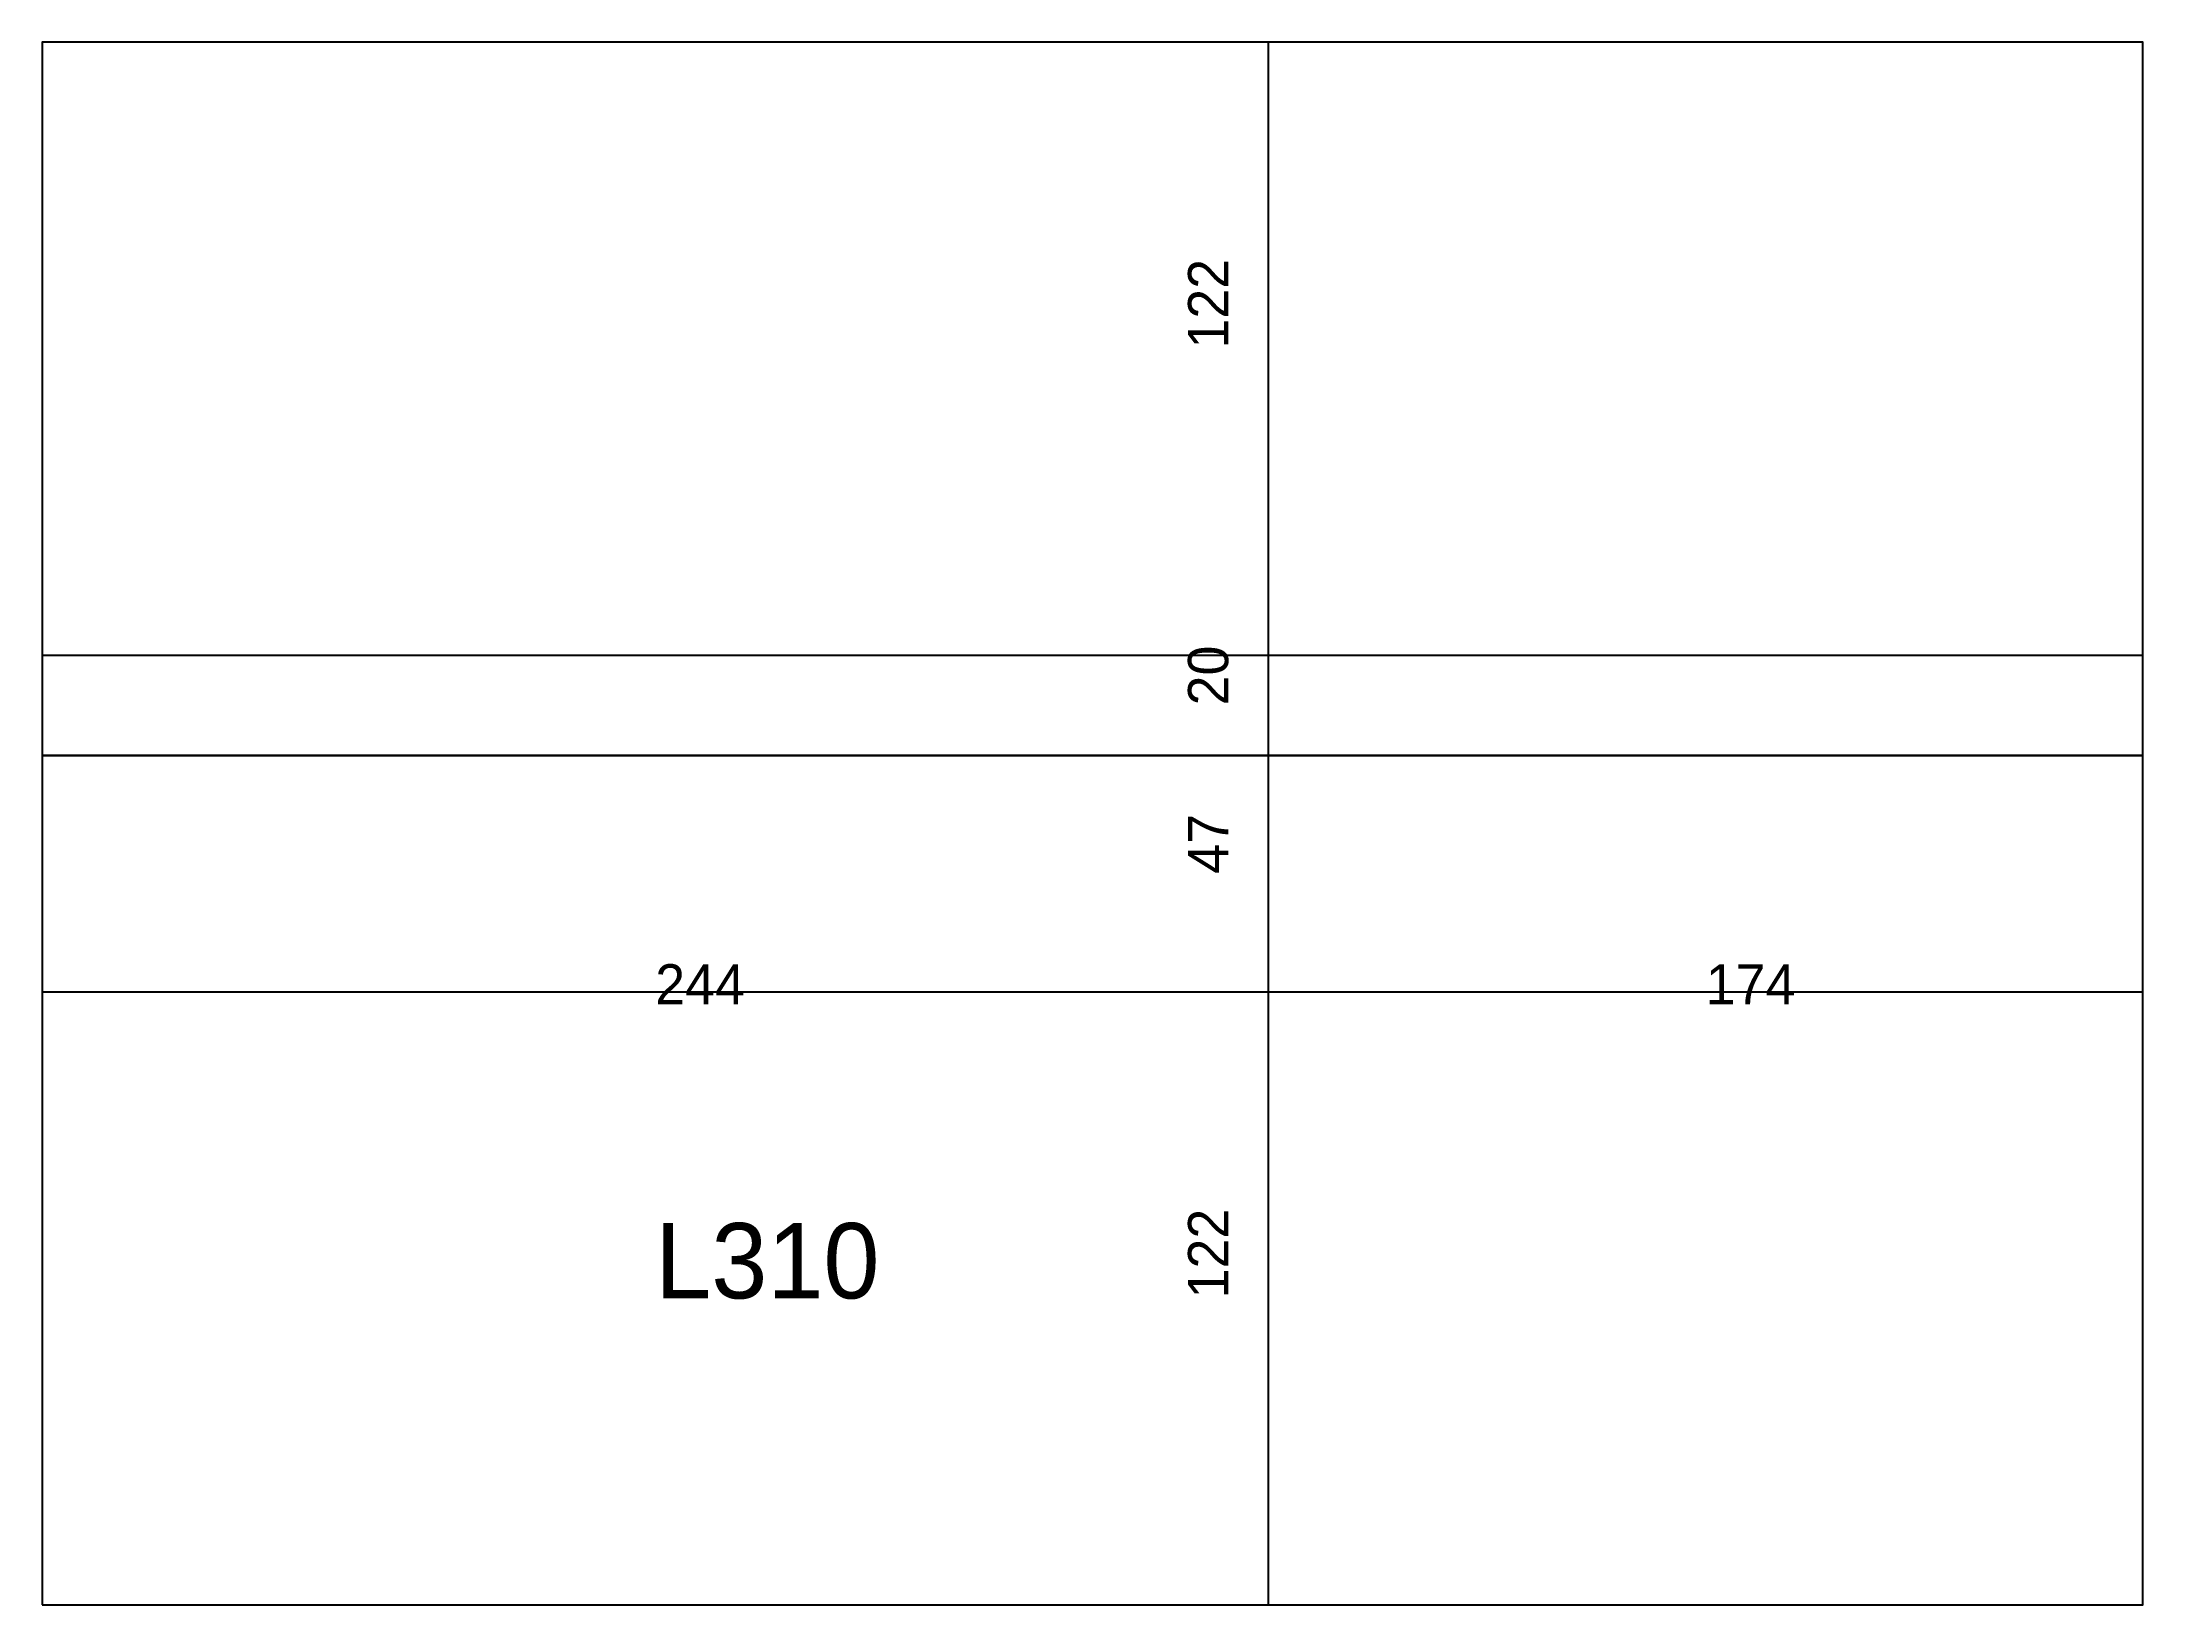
# Model space of a CAD drawing. Extents: x 3167 to 3585, y 2281 to 2592.
import ezdxf

# ---------------------------------------------------------------- set-up
doc = ezdxf.new("R2010")
doc.units = 0
for name, color, linetype in [('3', 3, 'Continuous'), ('4', 4, 'Continuous'), ('Painéis', 200, 'Continuous')]:
    doc.layers.add(name, color=color, linetype=linetype)

msp = doc.modelspace()

# ---------------------------------------------------------------- linework, layer by layer
at = {"layer": '3'}
for p, q in [((3585.07, 2591.94), (3167.07, 2591.94)), ((3167.07, 2591.94), (3167.07, 2280.94)), ((3411.07, 2280.94), (3411.07, 2591.94)), ((3585.07, 2280.94), (3585.07, 2591.94)), ((3167.07, 2449.94), (3585.07, 2449.94)), ((3167.07, 2402.94), (3585.07, 2402.94)), ((3167.07, 2280.94), (3585.07, 2280.94))]:
    msp.add_line(p, q, dxfattribs=at)
at = {"layer": '3', "lineweight": 25}
msp.add_lwpolyline([(3167.07, 2280.94), (3585.07, 2280.94), (3585.07, 2591.94), (3167.07, 2591.94)], close=True, dxfattribs=at)
at = {"layer": '3'}
for points in [[(3167.07, 2469.94), (3585.07, 2469.94)], [(3585.07, 2449.94), (3167.07, 2449.94)]]:
    msp.add_lwpolyline(points, dxfattribs=at)
at = {"layer": 'Painéis', "lineweight": 18}
for p, q in [((3411.07, 2280.94), (3411.07, 2591.94)), ((3167.07, 2469.94), (3585.07, 2469.94)), ((3167.07, 2449.94), (3585.07, 2449.94)), ((3167.07, 2402.94), (3585.07, 2402.94))]:
    msp.add_line(p, q, dxfattribs=at)

# ---------------------------------------------------------------- texts
at = {"layer": '4'}
msp.add_text('L310', height=15, dxfattribs=at).set_placement((3289.07, 2341.94))
at = {"layer": 'Painéis'}
for s, p in [('122', (3403.07, 2530.94)), ('20', (3403.07, 2459.94)), ('47', (3403.07, 2426.44)), ('122', (3403.07, 2341.94))]:
    msp.add_text(s, height=8, rotation=90, dxfattribs=at).set_placement(p)
for s, p in [('244', (3289.07, 2400.44)), ('174', (3498.07, 2400.44))]:
    msp.add_text(s, height=8, dxfattribs=at).set_placement(p)

doc.saveas('drawing.dxf')
